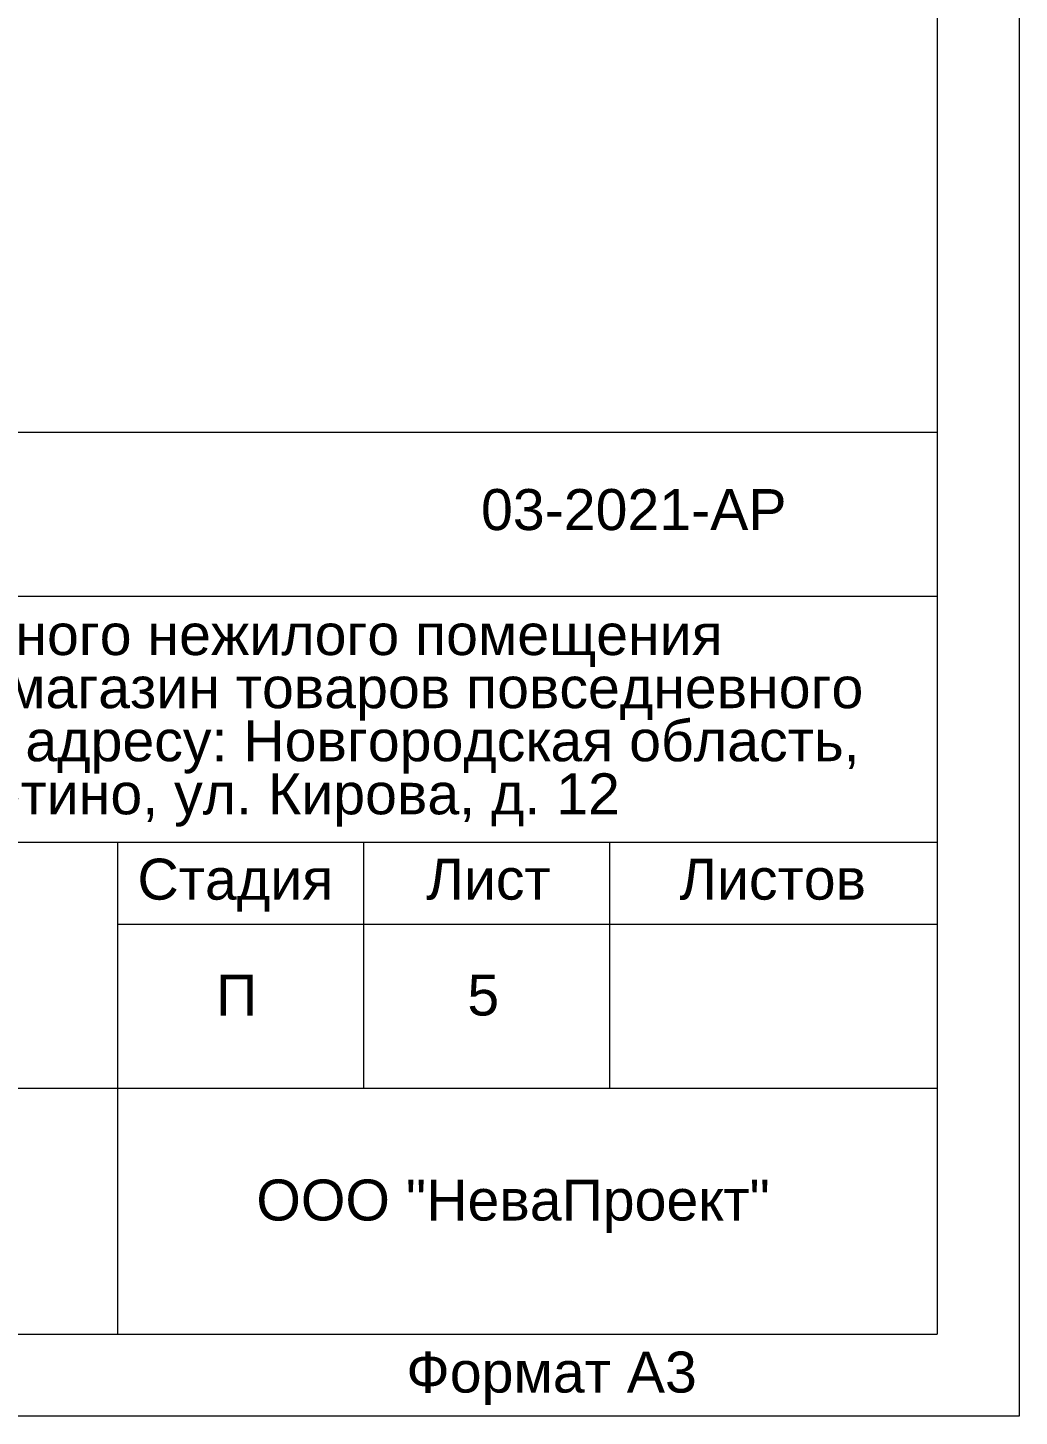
# Model space of a CAD drawing. Header units: metres. Extents: x 315 to 494, y -91 to 12.
# Drawn here: x 441.99 to 448.03, y -79.45 to -70.99 of the extents above; entities that cross this region are included whole.
import ezdxf
from ezdxf.enums import TextEntityAlignment as Align

# ---------------------------------------------------------------- set-up
doc = ezdxf.new("R2010")
doc.units = ezdxf.units.M
doc.header["$MEASUREMENT"] = 0
doc.layers.add('Level 50', color=7, linetype='Continuous', lineweight=0)
doc.layers.add('Level 63', color=7, linetype='Continuous', lineweight=0)
doc.styles.add('GOST 2.304', font='CS_Gost2304.shx')
doc.styles.add('Style-Arial', font='arial.ttf')

# ---------------------------------------------------------------- blocks, each defined once
blk = doc.blocks.new('*U47')
at = {"layer": 'Level 50', "color": 7, "linetype": 'Continuous', "lineweight": 0}
for p, q in [((20.5128, 14.5), (20.5128, -14.5)), ((20.5128, -14.5), (-20.4872, -14.5))]:
    blk.add_line(p, q, dxfattribs=at)
at = {"layer": 'Level 50', "color": 7, "linetype": 'Continuous', "lineweight": 13}
for p in [(20.0128, 14), (-18.9261, -14)]:
    blk.add_line(p, (20.0128, -14), dxfattribs=at)
at = {"layer": 'Level 63', "color": 7, "linetype": 'Continuous', "lineweight": 13}
for p, q in [((1.5128, -8.5), (20.0128, -8.5)), ((8.0128, -9.5), (20.0128, -9.5)), ((8.0128, -11), (20.0128, -11)), ((15.0128, -11.5), (20.0128, -11.5)), ((8.0128, -12.5), (20.0128, -12.5))]:
    blk.add_line(p, q, dxfattribs=at)
at = {"layer": 'Level 63', "color": 7, "linetype": 'Continuous', "lineweight": 13, "flags": 128}
for points in [[(15.0128, -11), (15.0128, -14)], [(16.5128, -11), (16.5128, -12.5)], [(18.0128, -11), (18.0128, -12.5)]]:
    blk.add_lwpolyline(points, dxfattribs=at)
at = {"color": 7, "linetype": 'Continuous', "lineweight": 13, "style": 'Style-Arial'}
blk.add_text('ООО "НеваПроект"', height=0.25, dxfattribs=at).set_placement((15.8595, -13.0566), align=Align.TOP_LEFT)
at = {"layer": 'Level 63', "color": 7, "linetype": 'Continuous', "lineweight": 0, "style": 'Style-Arial'}
for s, p in [('Стадия', (15.7312, -11.225)), ('Лист', (17.2756, -11.225)), ('Листов', (19.009, -11.225)), ('Формат А3', (17.6601, -14.2307))]:
    blk.add_text(s, height=0.25, dxfattribs=at).set_placement(p, align=Align.MIDDLE_CENTER)

msp = doc.modelspace()

# ---------------------------------------------------------------- block references
at = {"layer": 'Level 50', "color": 7, "linetype": 'Continuous', "lineweight": 13}
msp.add_blockref('*U47', (427.52032719, -64.95302044), dxfattribs=at)

# ---------------------------------------------------------------- texts
at = {"color": 7, "linetype": 'Continuous', "lineweight": 13, "style": 'Style-Arial'}
msp.add_text('03-2021-АР', height=0.25, dxfattribs=at).set_placement((445.6820523, -73.79938304), align=Align.TOP_CENTER)
at = {"color": 7, "linetype": 'Continuous', "lineweight": 13, "insert": (441.41506482, -74.5618102), "char_height": 0.25, "attachment_point": 2, "line_spacing_factor": 0.776524, "style": 'Style-Arial'}
msp.add_mtext('Проект перепланировки встроенного нежилого помещения\\P в многоквартирном жилом доме под магазин товаров повседневного\\P спроса Магнит ММ "Камерность",  по адресу: Новгородская область,\\P Окуловский район, р.п. Кулотино, ул. Кирова, д. 12', dxfattribs=at)
at = {"color": 7, "linetype": 'Continuous', "lineweight": 0, "char_height": 0.25, "attachment_point": 5, "line_spacing_factor": 0.72, "style": 'GOST 2.304'}
for s, insert in [('\\fArial|b0|i0|c204204|p39;П', (443.25871965, -76.88628374)), ('\\fArial|b0|i0|c204204|p39;5', (444.76401861, -76.88628374))]:
    msp.add_mtext(s, dxfattribs=dict(at, insert=insert))

doc.saveas('drawing.dxf')
